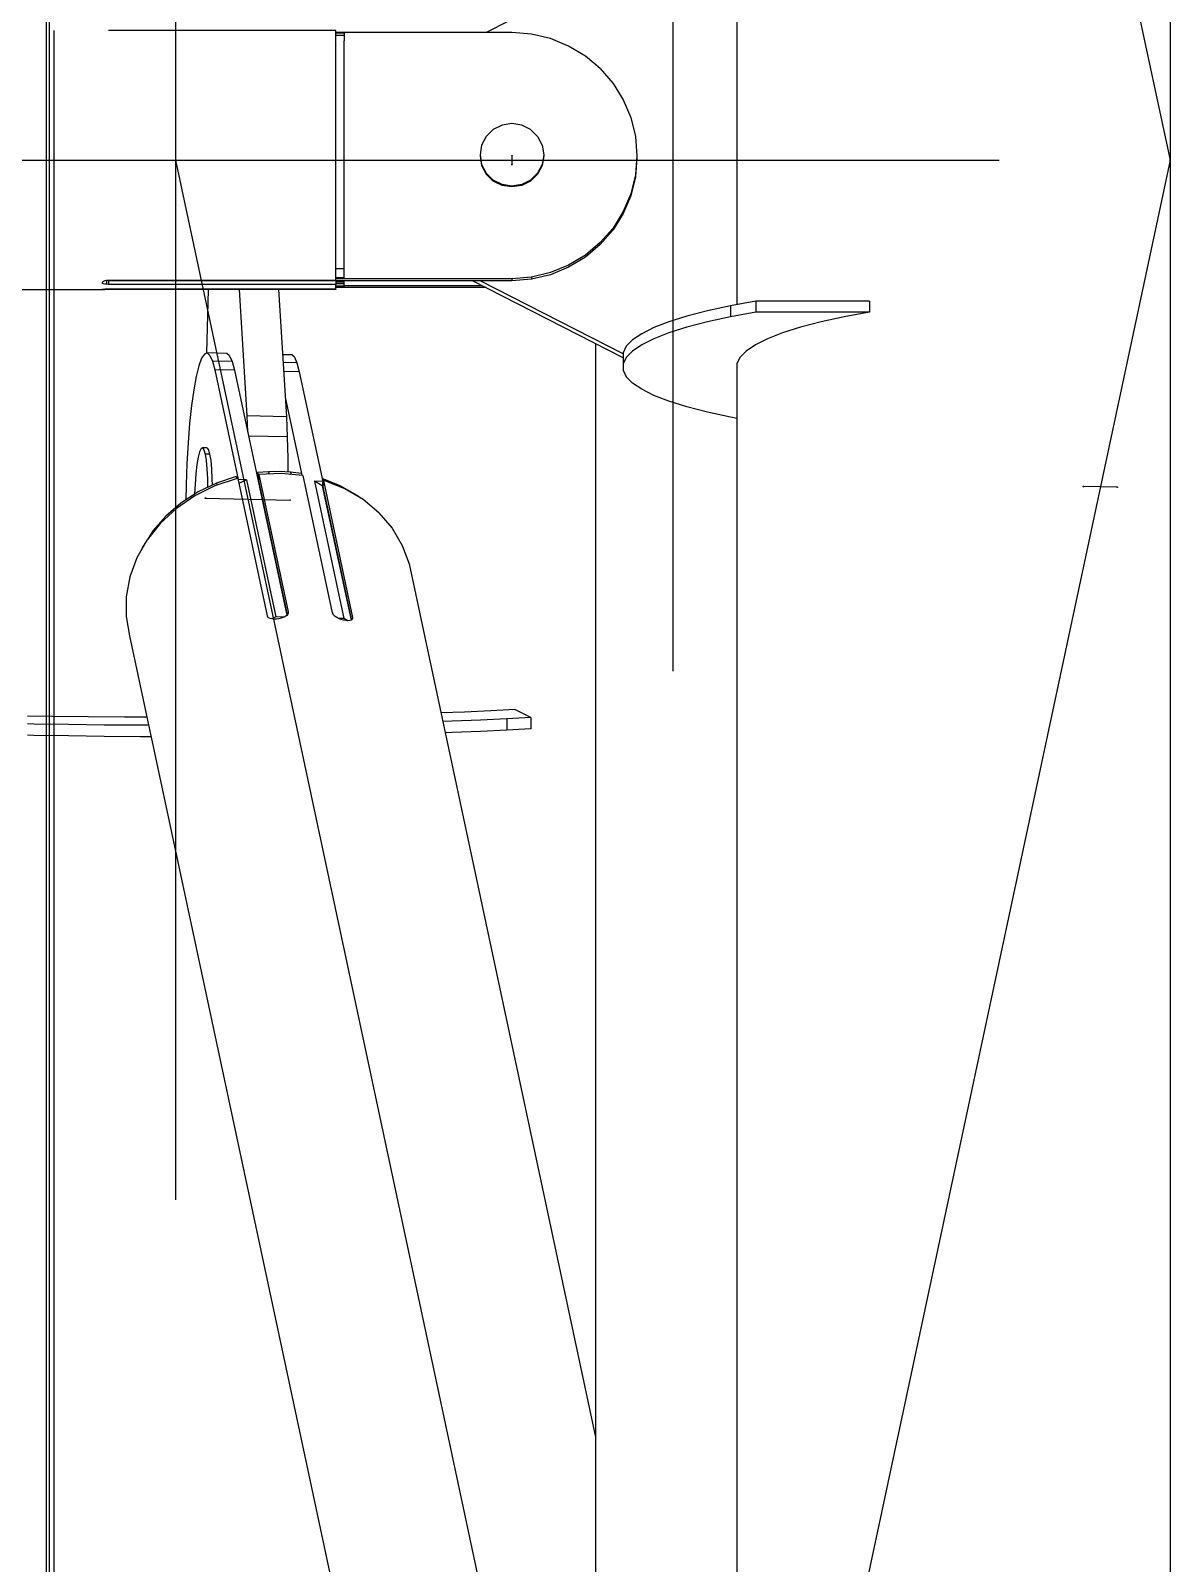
# Model space of a CAD drawing. Header units: millimetres. Extents: x 150209.93 to 150215.05, y 136675.65 to 136679.93.
# Drawn here: x 150211.3622 to 150211.4023, y 136678.8935 to 136678.9475 of the extents above; entities that cross this region are included whole.
import ezdxf

# ---------------------------------------------------------------- set-up
doc = ezdxf.new("R2010")
doc.units = ezdxf.units.MM
doc.header["$LTSCALE"] = 0.25
for name, pattern in [('CENTER', [50.8, 31.75, -6.35, 6.35, -6.35]), ('XKITLINE00', [0]), ('XKITLINE02', [4, 2, -2])]:
    doc.linetypes.add(name, pattern=pattern)

# ---------------------------------------------------------------- blocks, each defined once
blk = doc.blocks.new('çatıı')
at = {"color": 8, "linetype": 'CENTER'}
for p, q in [((12370, 17654.86), (12370, 16010.75)), ((12370, 17380.27), (12195, 16560.27)), ((12282.5, 16970.27), (12282.5, 16150.27)), ((12282.5, 16970.27), (12370, 16560.27)), ((12195, 16877.2), (12195, 15209.12)), ((11840, 16560.28), (12370, 16560.27)), ((12195, 16560.27), (12370, 15740.27)), ((12254.2, 16561.06), (12254.2, 16559.49)), ((12370, 16560.27), (12282.5, 16150.27)), ((12200.29, 16500.77), (12215.16, 16500.44)), ((12360.7, 16502.7), (12354.75, 16502.83))]:
    blk.add_line(p, q, dxfattribs=at)
at = {"color": 116, "linetype": 'XKITLINE02', "true_color": 0x136734}
for p, q in [((12172.31, 16090.06), (12172.31, 17150.18)), ((12172.84, 16090.12), (12172.84, 17150.24)), ((12173.69, 16537.43), (12173.69, 16583.12))]:
    blk.add_line(p, q, dxfattribs=at)
at = {"color": 8, "linetype": 'XKITLINE00'}
for p, q in [((12273.8, 16595.08), (12249.67, 16582.72)), ((12293.8, 16590.16), (12293.8, 16534.85)), ((12223.2, 16583.07), (12183.2, 16583.07)), ((12223.2, 16574.99), (12223.2, 16583.07)), ((12254.2, 16582.72), (12223.2, 16582.72)), ((12224.7, 16582.61), (12223.2, 16582.61)), ((12224.7, 16582.22), (12223.2, 16582.22)), ((12224.7, 16582.61), (12224.7, 16582.22)), ((12224.7, 16582.22), (12224.7, 16581.26)), ((12257.64, 16582.46), (12254.2, 16582.72)), ((12260.99, 16581.66), (12257.64, 16582.46)), ((12264.18, 16580.36), (12260.99, 16581.66)), ((12224.7, 16539.55), (12224.7, 16581.26)), ((12267.13, 16578.59), (12264.18, 16580.36)), ((12269.75, 16576.38), (12267.13, 16578.59)), ((12269.75, 16576.38), (12271.99, 16573.79)), ((12223.2, 16539.09), (12223.2, 16574.99)), ((12271.99, 16573.79), (12273.8, 16570.9)), ((12273.8, 16570.9), (12275.12, 16567.76)), ((12250.9, 16565.66), (12249.66, 16564.44)), ((12252.46, 16566.45), (12250.9, 16565.66)), ((12254.2, 16566.72), (12252.46, 16566.45)), ((12255.93, 16566.45), (12254.2, 16566.72)), ((12257.49, 16565.66), (12255.93, 16566.45)), ((12258.73, 16564.44), (12257.49, 16565.66)), ((12275.12, 16567.76), (12275.92, 16564.45)), ((12248.87, 16562.91), (12248.6, 16561.2)), ((12249.66, 16564.44), (12248.87, 16562.91)), ((12258.73, 16564.44), (12259.52, 16562.91)), ((12259.52, 16562.91), (12259.8, 16561.2)), ((12275.92, 16564.45), (12276.2, 16561.06)), ((12248.6, 16561.2), (12248.6, 16561.06)), ((12248.6, 16561.2), (12248.87, 16559.5)), ((12248.6, 16561.06), (12248.87, 16559.36)), ((12259.8, 16561.2), (12259.52, 16559.5)), ((12259.8, 16561.06), (12259.52, 16559.36)), ((12259.8, 16561.2), (12259.8, 16561.06)), ((12276.2, 16561.06), (12275.92, 16557.68)), ((12276.2, 16560.71), (12275.92, 16557.33)), ((12276.2, 16561.06), (12276.2, 16560.71)), ((12248.87, 16559.5), (12249.66, 16557.96)), ((12248.87, 16559.36), (12249.66, 16557.82)), ((12250.9, 16556.74), (12249.66, 16557.96)), ((12250.9, 16556.6), (12249.66, 16557.82)), ((12258.73, 16557.96), (12257.49, 16556.74)), ((12258.73, 16557.82), (12257.49, 16556.6)), ((12259.52, 16559.5), (12258.73, 16557.96)), ((12259.52, 16559.36), (12258.73, 16557.82)), ((12275.92, 16557.68), (12275.12, 16554.37)), ((12275.92, 16557.33), (12275.12, 16554.02)), ((12252.46, 16555.96), (12250.9, 16556.74)), ((12252.46, 16555.82), (12250.9, 16556.6)), ((12254.2, 16555.69), (12252.46, 16555.96)), ((12254.2, 16555.55), (12252.46, 16555.82)), ((12255.93, 16555.96), (12254.2, 16555.69)), ((12255.93, 16555.82), (12254.2, 16555.55)), ((12254.2, 16555.69), (12254.2, 16555.55)), ((12257.49, 16556.74), (12255.93, 16555.96)), ((12257.49, 16556.6), (12255.93, 16555.82)), ((12275.12, 16554.37), (12273.8, 16551.23)), ((12275.12, 16554.02), (12273.8, 16550.88)), ((12273.8, 16551.23), (12271.99, 16548.33)), ((12273.8, 16550.88), (12271.99, 16547.98)), ((12271.99, 16548.33), (12269.75, 16545.75)), ((12271.99, 16547.98), (12269.75, 16545.4)), ((12267.13, 16543.54), (12264.18, 16541.77)), ((12269.75, 16545.75), (12267.13, 16543.54)), ((12269.75, 16545.4), (12267.13, 16543.19)), ((12224.7, 16541.15), (12223.2, 16541.15)), ((12264.18, 16541.77), (12260.99, 16540.47)), ((12264.18, 16541.42), (12260.99, 16540.11)), ((12267.13, 16543.19), (12264.18, 16541.42)), ((12182.19, 16538.82), (12182.11, 16538.74)), ((12182.11, 16538.74), (12182.11, 16538.65)), ((12182.19, 16538.57), (12182.11, 16538.65)), ((12182.36, 16538.93), (12182.19, 16538.82)), ((12182.36, 16538.51), (12182.19, 16538.57)), ((12182.6, 16539.02), (12182.36, 16538.93)), ((12182.6, 16538.45), (12182.36, 16538.51)), ((12182.89, 16539.07), (12182.6, 16539.02)), ((12182.89, 16538.42), (12182.6, 16538.45)), ((12183.2, 16539.09), (12182.89, 16539.07)), ((12182.89, 16539.07), (12182.89, 16538.42)), ((12183.2, 16538.41), (12182.89, 16538.42)), ((12223.2, 16539.09), (12183.2, 16539.09)), ((12183.2, 16539.09), (12183.2, 16539.05)), ((12254.2, 16539.05), (12183.2, 16539.05)), ((12183.2, 16539.04), (12183.2, 16538.41)), ((12223.2, 16538.41), (12183.2, 16538.41)), ((12224.7, 16539.55), (12223.2, 16539.55)), ((12254.2, 16539.41), (12223.2, 16539.41)), ((12223.2, 16539.04), (12223.2, 16538.41)), ((12223.2, 16539.04), (12223.2, 16538.82)), ((12224.7, 16538.82), (12223.2, 16538.82)), ((12224.7, 16538.51), (12223.2, 16538.51)), ((12223.2, 16537.56), (12223.2, 16538.41)), ((12224.7, 16538.09), (12223.2, 16538.09)), ((12224.7, 16537.98), (12224.7, 16539.04)), ((12248.98, 16538.18), (12224.7, 16538.18)), ((12273.76, 16525.48), (12247.27, 16539.05)), ((12273.76, 16526.18), (12248.64, 16539.05)), ((12257.64, 16539.67), (12254.2, 16539.41)), ((12254.2, 16539.41), (12254.2, 16539.05)), ((12257.64, 16539.32), (12254.2, 16539.05)), ((12260.99, 16540.47), (12257.64, 16539.67)), ((12260.99, 16540.11), (12257.64, 16539.32)), ((12257.64, 16539.67), (12257.64, 16539.32)), ((12182.19, 16537.43), (12027.8, 16537.43)), ((12182.19, 16537.51), (12182.11, 16537.48)), ((12182.11, 16537.48), (12182.11, 16537.45)), ((12182.19, 16537.43), (12182.11, 16537.45)), ((12182.36, 16537.53), (12182.19, 16537.51)), ((12182.36, 16537.45), (12182.19, 16537.43)), ((12182.6, 16537.55), (12182.36, 16537.53)), ((12182.6, 16537.47), (12182.36, 16537.45)), ((12182.89, 16537.56), (12182.6, 16537.55)), ((12182.89, 16537.48), (12182.6, 16537.47)), ((12182.89, 16537.56), (12182.89, 16537.48)), ((12183.2, 16537.56), (12182.89, 16537.56)), ((12183.2, 16537.48), (12182.89, 16537.48)), ((12183.2, 16537.56), (12183.2, 16537.48)), ((12223.2, 16537.56), (12183.2, 16537.56)), ((12223.2, 16537.48), (12183.2, 16537.48)), ((12200.78, 16537.48), (12200.46, 16526.28)), ((12206.23, 16537.48), (12207.57, 16515.24)), ((12213.16, 16537.48), (12214.51, 16515.08)), ((12224.7, 16537.98), (12223.2, 16537.98)), ((12249.67, 16537.83), (12223.2, 16537.83)), ((12223.2, 16537.56), (12223.2, 16537.48)), ((12297.11, 16535.46), (12292.65, 16534.64)), ((12297.11, 16535.46), (12297.11, 16533.49)), ((12317.11, 16535.46), (12297.11, 16535.46)), ((12317.11, 16535.46), (12317.11, 16533.49)), ((12284.98, 16532.82), (12281.83, 16531.83)), ((12288.59, 16533.76), (12284.98, 16532.82)), ((12292.65, 16534.64), (12288.59, 16533.76)), ((12292.65, 16534.64), (12292.65, 16532.67)), ((12297.11, 16533.49), (12292.65, 16532.67)), ((12317.11, 16533.49), (12297.11, 16533.49)), ((12317.11, 16533.49), (12312.65, 16532.67)), ((12279.18, 16530.8), (12277.03, 16529.73)), ((12281.83, 16531.83), (12279.18, 16530.8)), ((12284.98, 16530.85), (12281.83, 16529.86)), ((12288.59, 16531.79), (12284.98, 16530.85)), ((12292.65, 16532.67), (12288.59, 16531.79)), ((12304.98, 16530.85), (12301.83, 16529.86)), ((12308.59, 16531.79), (12304.98, 16530.85)), ((12312.65, 16532.67), (12308.59, 16531.79)), ((12268.91, 16527.97), (12268.91, 16226.85)), ((12274.31, 16527.51), (12273.76, 16526.38)), ((12275.4, 16528.63), (12274.31, 16527.51)), ((12277.03, 16529.73), (12275.4, 16528.63)), ((12277.03, 16527.76), (12275.4, 16526.66)), ((12279.18, 16528.83), (12277.03, 16527.76)), ((12281.83, 16529.86), (12279.18, 16528.83)), ((12297.03, 16527.76), (12295.4, 16526.66)), ((12299.18, 16528.83), (12297.03, 16527.76)), ((12301.83, 16529.86), (12299.18, 16528.83)), ((12199.6, 16525.4), (12199.11, 16524.07)), ((12200.09, 16526.15), (12199.6, 16525.4)), ((12200.59, 16526.33), (12200.09, 16526.15)), ((12204.06, 16526.25), (12200.59, 16526.33)), ((12201.06, 16525.91), (12200.59, 16526.33)), ((12201.06, 16525.91), (12201.51, 16524.91)), ((12204.98, 16524.83), (12201.51, 16524.91)), ((12201.51, 16524.91), (12201.92, 16523.35)), ((12204.53, 16525.83), (12204.06, 16526.25)), ((12204.53, 16525.83), (12204.98, 16524.83)), ((12204.98, 16524.83), (12205.39, 16523.28)), ((12215.46, 16525.99), (12213.85, 16526.03)), ((12216.38, 16524.58), (12213.93, 16524.63)), ((12215.93, 16525.58), (12215.46, 16525.99)), ((12215.93, 16525.58), (12216.38, 16524.58)), ((12273.76, 16526.38), (12273.76, 16524.42)), ((12274.31, 16525.54), (12273.76, 16524.42)), ((12275.4, 16526.66), (12274.31, 16525.54)), ((12294.31, 16525.54), (12293.76, 16524.42)), ((12295.4, 16526.66), (12294.31, 16525.54)), ((12198.65, 16522.21), (12198.21, 16519.86)), ((12199.11, 16524.07), (12198.65, 16522.21)), ((12205.39, 16523.28), (12201.92, 16523.35)), ((12201.92, 16523.35), (12206.04, 16504.04)), ((12205.39, 16523.28), (12214.59, 16480.18)), ((12216.79, 16523.02), (12214.02, 16523.08)), ((12216.38, 16524.58), (12216.79, 16523.02)), ((12216.79, 16523.02), (12220.91, 16503.71)), ((12273.76, 16524.42), (12273.76, 16523.28)), ((12273.76, 16523.28), (12274.31, 16522.15)), ((12274.31, 16522.15), (12275.4, 16521.03)), ((12293.76, 16524.42), (12293.76, 16523.28)), ((12293.76, 16523.28), (12293.8, 16523.22)), ((12293.8, 16524.48), (12293.8, 16010.75)), ((12198.21, 16519.86), (12197.82, 16517.08)), ((12277.03, 16519.94), (12275.4, 16521.03)), ((12279.18, 16518.87), (12277.03, 16519.94)), ((12197.82, 16517.08), (12197.49, 16513.93)), ((12214.3, 16518.53), (12217.16, 16505.1)), ((12281.83, 16517.84), (12279.18, 16518.87)), ((12284.98, 16516.84), (12281.83, 16517.84)), ((12288.59, 16515.91), (12284.98, 16516.84)), ((12197.49, 16513.93), (12197.21, 16510.5)), ((12214.51, 16515.08), (12207.57, 16515.24)), ((12207.57, 16515.24), (12207.7, 16512.48)), ((12214.51, 16515.08), (12214.67, 16511.55)), ((12292.65, 16515.02), (12288.59, 16515.91)), ((12293.8, 16514.81), (12292.65, 16515.02)), ((12214.67, 16511.55), (12207.86, 16511.7)), ((12214.67, 16511.55), (12214.77, 16507.77)), ((12197.21, 16510.5), (12197, 16506.87)), ((12199.24, 16508.96), (12198.99, 16508)), ((12199.5, 16509.51), (12199.24, 16508.96)), ((12199.76, 16509.63), (12199.5, 16509.51)), ((12200.55, 16509.61), (12199.76, 16509.63)), ((12199.76, 16509.63), (12200, 16509.3)), ((12200, 16509.3), (12200.22, 16508.54)), ((12201.02, 16508.52), (12200.22, 16508.54)), ((12200.22, 16508.54), (12200.41, 16507.39)), ((12200.55, 16509.61), (12200.8, 16509.28)), ((12200.8, 16509.28), (12201.02, 16508.52)), ((12201.02, 16508.52), (12201.2, 16507.38)), ((12197, 16506.87), (12196.86, 16503.13)), ((12198.77, 16506.68), (12198.59, 16505.07)), ((12198.99, 16508), (12198.77, 16506.68)), ((12200.41, 16507.39), (12200.55, 16505.92)), ((12200.55, 16505.92), (12200.64, 16504.19)), ((12201.2, 16507.38), (12201.34, 16505.9)), ((12201.34, 16505.9), (12201.43, 16504.17)), ((12214.77, 16507.77), (12214.77, 16505.37)), ((12196.86, 16503.13), (12196.82, 16500.48)), ((12198.45, 16503.23), (12198.37, 16501.49)), ((12198.59, 16505.07), (12198.45, 16503.23)), ((12202.23, 16503.44), (12198.97, 16501.88)), ((12200.64, 16504.19), (12200.66, 16502.69)), ((12201.43, 16504.17), (12201.45, 16503.06)), ((12205.71, 16504.18), (12201.94, 16502.93)), ((12205.7, 16504.57), (12202.23, 16503.44)), ((12202.23, 16503.44), (12202.31, 16503.06)), ((12205.7, 16504.57), (12205.78, 16504.2)), ((12205.96, 16504.23), (12205.71, 16504.18)), ((12205.96, 16504.23), (12211.12, 16480.09)), ((12206.04, 16504.04), (12206.03, 16503.91)), ((12207.5, 16504.01), (12206.04, 16504.04)), ((12207.5, 16504.01), (12206.15, 16503.37)), ((12207.5, 16504.01), (12212.66, 16479.86)), ((12209.44, 16505.27), (12209.38, 16504.6)), ((12211.38, 16505.43), (12209.44, 16505.27)), ((12209.44, 16505.27), (12209.64, 16504.3)), ((12209.64, 16504.3), (12209.58, 16503.64)), ((12209.7, 16504.92), (12209.6, 16503.87)), ((12209.6, 16503.87), (12214.65, 16480.24)), ((12213.59, 16505.1), (12209.7, 16504.92)), ((12209.7, 16504.92), (12214.86, 16480.77)), ((12213.33, 16505.45), (12211.38, 16505.43)), ((12211.38, 16505.43), (12211.48, 16505)), ((12215.26, 16505.34), (12213.33, 16505.45)), ((12217.43, 16504.74), (12213.59, 16505.1)), ((12217.17, 16505.09), (12215.26, 16505.34)), ((12215.26, 16505.34), (12215.35, 16504.94)), ((12217.17, 16505.09), (12217.24, 16504.76)), ((12217.43, 16504.74), (12222.59, 16480.6)), ((12219.46, 16503.74), (12224.61, 16479.6)), ((12220.91, 16503.71), (12219.46, 16503.74)), ((12220.84, 16502.96), (12219.46, 16503.74)), ((12224.01, 16502.95), (12220.81, 16504.22)), ((12220.91, 16503.71), (12220.84, 16502.96)), ((12220.9, 16503.59), (12220.97, 16503.27)), ((12220.97, 16503.27), (12220.91, 16502.64)), ((12221.03, 16503.9), (12220.93, 16502.82)), ((12221.03, 16503.9), (12226.18, 16479.75)), ((12221.27, 16503.84), (12221.03, 16503.9)), ((12224.8, 16502.42), (12221.27, 16503.84)), ((12198.4, 16501.18), (12195.18, 16498.98)), ((12198.97, 16501.88), (12195.97, 16499.92)), ((12201.94, 16502.93), (12198.4, 16501.18)), ((12220.84, 16502.96), (12225.9, 16479.29)), ((12220.93, 16502.82), (12225.95, 16479.31)), ((12226.97, 16501.26), (12224.01, 16502.95)), ((12224.01, 16502.95), (12224.06, 16502.72)), ((12228, 16500.52), (12224.8, 16502.42)), ((12227.58, 16500.77), (12226.97, 16501.26)), ((12230.79, 16498.19), (12228, 16500.52)), ((12195.18, 16498.98), (12192.37, 16496.39)), ((12195.97, 16499.92), (12193.31, 16497.62)), ((12230.79, 16498.19), (12233.11, 16495.48)), ((12192.37, 16496.39), (12190.02, 16493.46)), ((12191.04, 16495.01), (12190.13, 16493.58)), ((12193.31, 16497.62), (12191.04, 16495.01)), ((12233.11, 16495.48), (12234.89, 16492.46)), ((12190.02, 16493.46), (12188.21, 16490.27)), ((12189.86, 16493.17), (12189.21, 16492.16)), ((12234.89, 16492.46), (12236.1, 16489.2)), ((12188.21, 16490.27), (12186.97, 16486.9)), ((12189.21, 16492.16), (12188.96, 16491.58)), ((12186.97, 16486.9), (12186.34, 16483.42)), ((12236.1, 16489.2), (12268.91, 16335.51)), ((12186.34, 16483.42), (12186.32, 16479.94)), ((12186.32, 16479.94), (12186.93, 16476.53)), ((12211.12, 16480.09), (12211.2, 16479.9)), ((12211.38, 16479.73), (12211.2, 16479.9)), ((12211.64, 16479.61), (12211.38, 16479.73)), ((12211.97, 16479.52), (12211.64, 16479.61)), ((12212.66, 16479.86), (12211.94, 16479.53)), ((12212.35, 16479.48), (12211.97, 16479.52)), ((12212.76, 16479.49), (12212.35, 16479.48)), ((12214.07, 16479.83), (12212.66, 16479.86)), ((12213.18, 16479.54), (12212.76, 16479.49)), ((12213.59, 16479.64), (12213.18, 16479.54)), ((12213.97, 16479.78), (12213.59, 16479.64)), ((12214.3, 16479.95), (12213.97, 16479.78)), ((12214.57, 16480.15), (12214.3, 16479.95)), ((12214.75, 16480.36), (12214.57, 16480.15)), ((12214.83, 16480.53), (12214.75, 16480.36)), ((12214.85, 16480.57), (12214.83, 16480.53)), ((12214.86, 16480.77), (12214.85, 16480.57)), ((12222.59, 16480.6), (12222.68, 16480.4)), ((12222.68, 16480.4), (12222.71, 16480.36)), ((12222.71, 16480.36), (12222.85, 16480.18)), ((12223.1, 16479.96), (12222.85, 16480.18)), ((12223.41, 16479.75), (12223.1, 16479.96)), ((12223.78, 16479.56), (12223.41, 16479.75)), ((12224.61, 16479.6), (12223.67, 16479.62)), ((12224.17, 16479.41), (12223.78, 16479.56)), ((12224.58, 16479.29), (12224.17, 16479.41)), ((12224.97, 16479.22), (12224.58, 16479.29)), ((12225.34, 16479.19), (12224.61, 16479.6)), ((12225.34, 16479.19), (12224.97, 16479.22)), ((12225.66, 16479.22), (12225.34, 16479.19)), ((12225.91, 16479.29), (12225.66, 16479.22)), ((12226.09, 16479.41), (12225.91, 16479.29)), ((12226.18, 16479.56), (12226.09, 16479.41)), ((12226.18, 16479.75), (12226.18, 16479.56)), ((12186.93, 16476.53), (12253.6, 16164.09)), ((12245.85, 16463.13), (12241.7, 16462.97)), ((12250.48, 16463.35), (12245.85, 16463.13)), ((12254.71, 16463.58), (12250.48, 16463.35)), ((12257.52, 16462.15), (12254.71, 16463.58)), ((12173.37, 16462.35), (12168.99, 16462.42)), ((12170.06, 16461.02), (12168.99, 16461.04)), ((12176.18, 16460.92), (12170.06, 16461.02)), ((12179.64, 16462.27), (12173.37, 16462.35)), ((12182.45, 16460.84), (12176.18, 16460.92)), ((12186.02, 16462.22), (12179.64, 16462.27)), ((12188.83, 16460.79), (12182.45, 16460.84)), ((12189.98, 16462.21), (12186.02, 16462.22)), ((12190.29, 16460.79), (12188.83, 16460.79)), ((12243.66, 16461.5), (12242.03, 16461.45)), ((12248.66, 16461.7), (12243.66, 16461.5)), ((12253.29, 16461.91), (12248.66, 16461.7)), ((12253.29, 16459.92), (12248.66, 16459.7)), ((12257.52, 16462.15), (12253.29, 16461.91)), ((12253.29, 16461.91), (12253.29, 16459.92)), ((12257.52, 16460.15), (12253.29, 16459.92)), ((12257.52, 16462.15), (12257.52, 16460.15)), ((12170.06, 16459.02), (12168.99, 16459.04)), ((12176.18, 16458.92), (12170.06, 16459.02)), ((12182.45, 16458.84), (12176.18, 16458.92)), ((12188.83, 16458.79), (12182.45, 16458.84)), ((12190.71, 16458.79), (12188.83, 16458.79)), ((12243.66, 16459.5), (12242.45, 16459.46)), ((12248.66, 16459.7), (12243.66, 16459.5))]:
    blk.add_line(p, q, dxfattribs=at)
at = {"color": 7, "linetype": 'XKITLINE00'}
blk.add_line((12173.69, 16090.05), (12173.69, 16537.43), dxfattribs=at)
at = {"color": 8, "linetype": 'XKITLINE00'}
for centre in [(12195, 16560.27), (12195, 16560.27), (12254.2, 16561.06), (12370, 16560.27), (12370, 16560.27), (12370, 16560.27), (12254.2, 16559.49), (12200.29, 16500.77), (12215.16, 16500.44), (12354.75, 16502.83), (12360.7, 16502.7)]:
    blk.add_circle(centre, 0.05, dxfattribs=at)

msp = doc.modelspace()

# ---------------------------------------------------------------- block references
at = {"xscale": 0.0002000170049888334, "yscale": 0.0002000170049888334, "zscale": 0.0002000170049888334}
msp.add_blockref('çatıı', (150208.928067, 136675.630592), dxfattribs=at)

doc.saveas('drawing.dxf')
